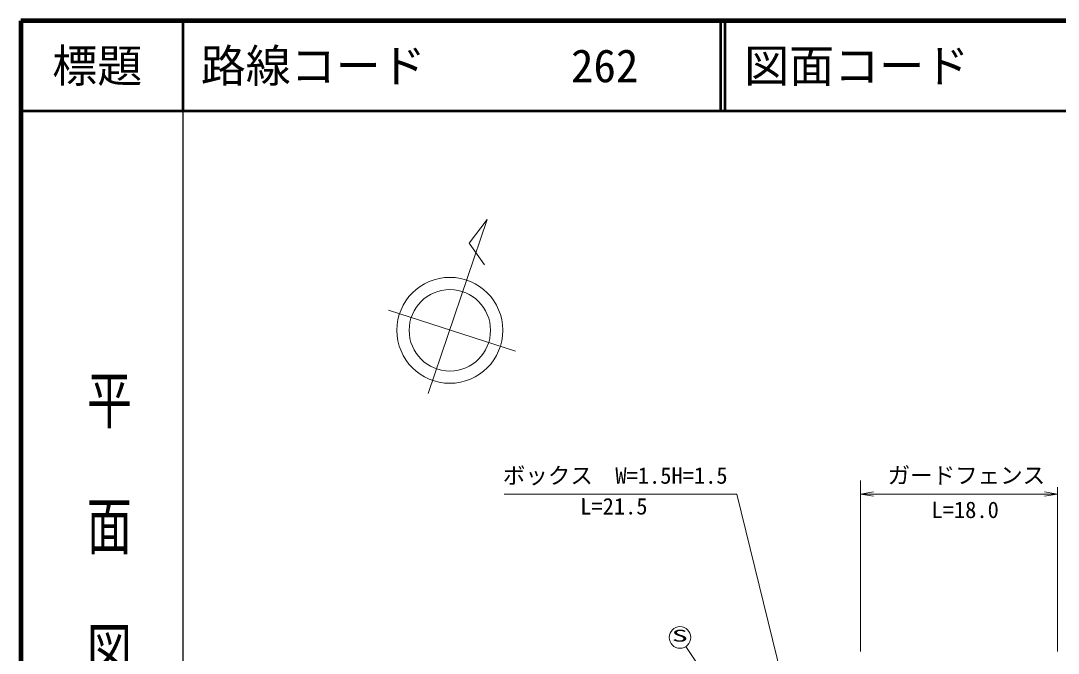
# Model space of a CAD drawing. Units: millimetres, scale not verified. Extents: x 40000 to 680000, y 20000 to 380000.
# Drawn here: x 40000 to 155278, y 309732 to 380000 of the extents above; entities that cross this region are included whole.
import ezdxf
from ezdxf.enums import TextEntityAlignment as Align

# ---------------------------------------------------------------- set-up
doc = ezdxf.new("R2010")
doc.units = ezdxf.units.MM
doc.header["$LTSCALE"] = 1000
for name, color, linetype, lineweight in [('M-BMK-SRVR', 3, 'Continuous', 13), ('M-STR-STR3', 7, 'Continuous', 13), ('M-STR-STRC', 7, 'Continuous', 13), ('M-TTL', 7, 'Continuous', 13), ('M-TTL-BAND', 7, 'Continuous', 25), ('M-TTL-LINE', 7, 'Continuous', 50)]:
    doc.layers.add(name, color=color, linetype=linetype, lineweight=lineweight)
doc.layers.add('M-TTL-TXT', color=7, linetype='Continuous')
doc.styles.add('@ＭＳ ゴシック', font='')
doc.styles.add('ＭＳ ゴシック', font='')
doc.styles.get('@ＭＳ ゴシック').set_extended_font_data('@MS Gothic')
doc.styles.get('ＭＳ ゴシック').set_extended_font_data('MS Gothic')

# ---------------------------------------------------------------- blocks, each defined once
blk = doc.blocks.new('open_arrow')
at = {"color": 0, "linetype": 'Continuous', "lineweight": -2}
blk.add_lwpolyline([(7.5, 1.25), (0, 0), (7.5, -1.25)], dxfattribs=at)

msp = doc.modelspace()

# ---------------------------------------------------------------- linework, layer by layer
at = {"layer": 'M-BMK-SRVR'}
for p, q in [((85269, 338596), (91828, 357915)), ((91828, 357915), (89822, 355304)), ((89822, 355304), (91511, 352873)), ((80854, 347840), (94987, 343305))]:
    msp.add_line(p, q, dxfattribs=at)
for radius in [5885, 4520]:
    msp.add_circle((87678, 345608), radius, dxfattribs=at)
at = {"layer": 'M-STR-STR3'}
for p, q in [((133295, 309933), (133290, 328939)), ((93718, 327406), (119557, 327410)), ((128306, 291879), (119557, 327410)), ((133290, 327414), (155209, 327419)), ((155213, 309938), (155208, 328187))]:
    msp.add_line(p, q, dxfattribs=at)
at = {"layer": 'M-STR-STRC'}
msp.add_line((127543, 289832), (113910, 310487), dxfattribs=at)
msp.add_circle((113249, 311489), 1200, dxfattribs=at)
at = {"layer": 'M-TTL', "color": 2, "lineweight": 140}
for p, q in [((40000, 380000), (40000, 20000)), ((680000, 380000), (40000, 380000))]:
    msp.add_line(p, q, dxfattribs=at)
at = {"layer": 'M-TTL-BAND'}
msp.add_line((58000, 370000), (58000, 20000), dxfattribs=at)
at = {"layer": 'M-TTL-LINE'}
for p, q in [((58000, 380000), (58000, 370000)), ((117750, 380000), (117750, 370000)), ((118250, 380000), (118250, 370000)), ((40000, 370000), (680000, 370000))]:
    msp.add_line(p, q, dxfattribs=at)

# ---------------------------------------------------------------- block references
at = {"layer": 'M-STR-STR3', "xscale": 193, "yscale": 193}
msp.add_blockref('open_arrow', (133290, 327414), dxfattribs=at)
at = {"layer": 'M-STR-STR3', "xscale": 193, "yscale": 193, "rotation": 180}
msp.add_blockref('open_arrow', (155209, 327419), dxfattribs=at)

# ---------------------------------------------------------------- texts
at = {"layer": 'M-STR-STR3', "style": 'ＭＳ ゴシック'}
for s, p in [('ボックス\u3000W=1.5H=1.5', (93566, 328008)), ('ガードフェンス', (136322, 328029)), ('L=21.5', (102161, 324595)), ('L=18.0', (141195, 324202))]:
    msp.add_text(s, height=1833, rotation=0.014, dxfattribs=at).set_placement(p, align=Align.BOTTOM_LEFT)
at = {"layer": 'M-STR-STRC', "style": 'ＭＳ ゴシック', "width": 2}
msp.add_text('S', height=1320, rotation=0.014, dxfattribs=at).set_placement((112331, 310626), align=Align.BOTTOM_LEFT)
at = {"layer": 'M-TTL-BAND', "style": '@ＭＳ ゴシック', "width": 1.4}
msp.add_text('平  面  図', height=3666, rotation=270, dxfattribs=at).set_placement((49777, 306475), align=Align.MIDDLE_RIGHT)
at = {"layer": 'M-TTL-TXT', "style": 'ＭＳ ゴシック'}
msp.add_text('標題', height=3666, dxfattribs=at).set_placement((48500, 375000), align=Align.MIDDLE_CENTER)
for s, p in [('路線コード', (60000, 375000)), ('図面コード', (120380, 375000)), ('262', (101142, 375000))]:
    msp.add_text(s, height=3666, dxfattribs=at).set_placement(p, align=Align.MIDDLE_LEFT)

doc.saveas('drawing.dxf')
